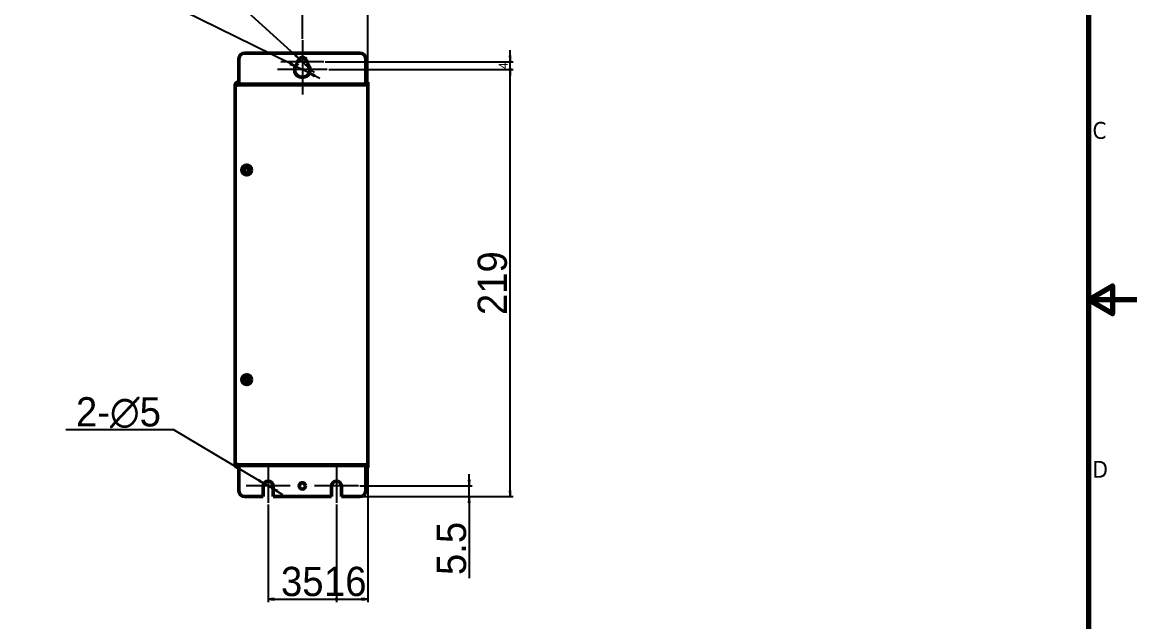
# Model space of a CAD drawing. Header units: millimetres. Extents: x 2117 to 4352, y 853 to 2102.
# Drawn here: x 3018 to 3589, y 1416 to 1724 of the extents above; entities that cross this region are included whole.
import ezdxf

# ---------------------------------------------------------------- set-up
doc = ezdxf.new("R2010")
doc.units = ezdxf.units.MM
doc.header["$LTSCALE"] = 1.8
for name, color, linetype, lineweight in [('경계(ISO)', 7, 'Continuous', 70), ('외형선(ISO)', 7, 'Continuous', 50), ('중심 표식(ISO)', 7, 'Continuous', 25), ('치수(ISO)', 7, 'Continuous', 25)]:
    doc.layers.add(name, color=color, linetype=linetype, lineweight=lineweight)
doc.styles.add('레이블 문자 (JIS)', font='')
doc.styles.add('주 텍스트 (ISO)', font='')
doc.styles.get('레이블 문자 (JIS)').set_extended_font_data('Gulim')
doc.styles.get('주 텍스트 (ISO)').set_extended_font_data('Tahoma')
doc.dimstyles.new('복사 대상기본값 (JIS)', dxfattribs={"dimscale": 1.5, "dimtxt": 3, "dimasz": 2, "dimexe": 1, "dimexo": 0.5, "dimgap": 0.8, "dimtad": 1, "dimdsep": 46, "dimtxsty": '레이블 문자 (JIS)', "dimblk": 'Filled-1', "dimcen": 0.09, "dimdle": 10, "dimclrd": 256, "dimclre": 256, "dimclrt": 256, "dimazin": 2, "dimtfac": 0.666667, "dimtmove": 0, "dimatfit": 3, "dimldrblk": 'OPEN', "dimfxl": 1, "dimtolj": 1, "dimtzin": 0, "dimlwd": -1, "dimlwe": -1, "dimarcsym": 0})

# ---------------------------------------------------------------- blocks, each defined once
blk = doc.blocks.new('경계 Default Border')
at = {"layer": '경계(ISO)', "flags": 128}
for points in [[(10, 10), (10, 410), (584, 410), (584, 10), (10, 10)], [(594, 210), (584, 210), (589, 212.89), (589, 207.11), (584, 210)]]:
    blk.add_lwpolyline(points, dxfattribs=at)
at = {"layer": '경계(ISO)', "char_height": 3.5, "attachment_point": 7, "style": '주 텍스트 (ISO)'}
for s, insert in [('C', (584.87, 243.25)), ('D', (584.86, 173.19))]:
    blk.add_mtext(s, dxfattribs=dict(at, insert=insert))
blk = doc.blocks.new('Filled-1')
at = {"color": 0}
for p, q in [((0, 0), (-1, 0.1)), ((-1, 0.1), (-1, -0.1)), ((-1, 0), (0, 0)), ((-1, -0.1), (0, 0))]:
    blk.add_line(p, q, dxfattribs=at)
at = {"color": 0, "flags": 128}
blk.add_lwpolyline([(-1, -0.1), (0, 0), (-1, 0.1), (-1, -0.1)], dxfattribs=at)
at = {"color": 0}
blk.add_solid([(-1, -0.1), (0, 0), (-1, 0.1), (-1, -0.1)], dxfattribs=at)
blk = doc.blocks.new('_DotSmall')
at = {"color": 0, "linetype": 'ByBlock', "const_width": 0.5}
blk.add_lwpolyline([(-0.0625, 0, 1), (0.0625, 0, 1)], format="xyb", close=True, dxfattribs=at)
blk = doc.blocks.new('*D610')
at = {"layer": 'Defpoints', "color": 0}
for p in [(3144.09, 1477.29), (3179.09, 1477.29), (3179.09, 1427.96)]:
    blk.add_point(p, dxfattribs=at)
at = {"layer": '치수(ISO)'}
for p, q in [((3144.09, 1476.54), (3144.09, 1426.46)), ((3179.09, 1476.54), (3179.09, 1426.46)), ((3147.09, 1427.96), (3179.09, 1427.96))]:
    blk.add_line(p, q, dxfattribs=at)
at = {"layer": '치수(ISO)', "linetype": 'ByBlock', "xscale": 3, "yscale": 3, "zscale": 3}
blk.add_blockref('_DotSmall', (3179.09, 1427.96), dxfattribs=at)
at = {"layer": '치수(ISO)', "linetype": 'ByBlock', "xscale": 3, "yscale": 3, "zscale": 3, "rotation": 180}
blk.add_blockref('Filled-1', (3144.09, 1427.96), dxfattribs=at)
at = {"layer": '치수(ISO)', "insert": (3161.55, 1444.54), "char_height": 15, "attachment_point": 2, "style": '레이블 문자 (JIS)'}
blk.add_mtext('\\A1;35', dxfattribs=at)
blk = doc.blocks.new('_Open')
at = {"color": 0, "linetype": 'ByBlock', "lineweight": -2}
for p, q in [((-1, 0.17), (0, 0)), ((-1, -0.17), (0, 0)), ((0, 0), (-1, 0))]:
    blk.add_line(p, q, dxfattribs=at)
blk = doc.blocks.new('*D611')
at = {"layer": 'Defpoints', "color": 0}
for p in [(3195.09, 1496.84), (3179.09, 1477.29), (3195.09, 1427.96)]:
    blk.add_point(p, dxfattribs=at)
at = {"layer": '치수(ISO)'}
for p, q in [((3195.09, 1496.09), (3195.09, 1426.46)), ((3179.09, 1476.54), (3179.09, 1426.46)), ((3179.09, 1427.96), (3192.09, 1427.96))]:
    blk.add_line(p, q, dxfattribs=at)
at = {"layer": '치수(ISO)', "linetype": 'ByBlock', "xscale": 3, "yscale": 3, "zscale": 3, "rotation": 180}
blk.add_blockref('_DotSmall', (3179.09, 1427.96), dxfattribs=at)
at = {"layer": '치수(ISO)', "linetype": 'ByBlock', "xscale": 3, "yscale": 3, "zscale": 3}
blk.add_blockref('Filled-1', (3195.09, 1427.96), dxfattribs=at)
at = {"layer": '치수(ISO)', "insert": (3183.59, 1444.58), "char_height": 15, "attachment_point": 2, "style": '레이블 문자 (JIS)'}
blk.add_mtext('\\A1;16', dxfattribs=at)
blk = doc.blocks.new('*D612')
at = {"layer": 'Defpoints', "color": 0}
for p in [(3141.94, 1487.32), (3146.24, 1484.77)]:
    blk.add_point(p, dxfattribs=at)
at = {"layer": '치수(ISO)'}
for p, q in [((3040.38, 1514.95), (3095.43, 1514.95)), ((3139.36, 1488.85), (3095.43, 1514.95)), ((3146.24, 1484.77), (3141.94, 1487.32)), ((3148.82, 1483.23), (3151.4, 1481.7))]:
    blk.add_line(p, q, dxfattribs=at)
at = {"layer": '치수(ISO)', "linetype": 'ByBlock', "xscale": 3, "yscale": 3, "zscale": 3}
for p, rotation in [((3141.94, 1487.32), 329.2850928090298), ((3146.24, 1484.77), 149.2850928090299)]:
    blk.add_blockref('Filled-1', p, dxfattribs=dict(at, rotation=rotation))
at = {"layer": '치수(ISO)', "insert": (3067.31, 1531.53), "char_height": 15, "attachment_point": 2, "style": '레이블 문자 (JIS)'}
blk.add_mtext('\\A1;\\fGulim|b0|i0;2-∅5', dxfattribs=at)
blk = doc.blocks.new('*D613')
at = {"layer": 'Defpoints', "color": 0}
for p in [(3190.34, 1486.04), (3247.09, 1486.04), (3191.09, 1480.54)]:
    blk.add_point(p, dxfattribs=at)
at = {"layer": '치수(ISO)'}
for p, q in [((3247.09, 1489.04), (3247.09, 1492.04)), ((3191.09, 1486.04), (3248.59, 1486.04)), ((3247.09, 1480.54), (3247.09, 1486.04)), ((3191.84, 1480.54), (3248.59, 1480.54)), ((3247.09, 1477.54), (3247.09, 1438.79))]:
    blk.add_line(p, q, dxfattribs=at)
at = {"layer": '치수(ISO)', "linetype": 'ByBlock', "xscale": 3, "yscale": 3, "zscale": 3}
for p, rotation in [((3247.09, 1486.04), 270), ((3247.09, 1480.54), 90)]:
    blk.add_blockref('Filled-1', p, dxfattribs=dict(at, rotation=rotation))
at = {"layer": '치수(ISO)', "insert": (3230.53, 1453.96), "char_height": 15, "attachment_point": 2, "rotation": 90, "style": '레이블 문자 (JIS)'}
blk.add_mtext('\\A1;5.5', dxfattribs=at)
blk = doc.blocks.new('*D614')
at = {"layer": 'Defpoints', "color": 0}
for p in [(3174.34, 1699.54), (3268.09, 1699.54), (3191.09, 1480.54)]:
    blk.add_point(p, dxfattribs=at)
at = {"layer": '치수(ISO)'}
for p, q in [((3175.09, 1699.54), (3269.59, 1699.54)), ((3268.09, 1483.54), (3268.09, 1699.54)), ((3191.84, 1480.54), (3269.59, 1480.54))]:
    blk.add_line(p, q, dxfattribs=at)
at = {"layer": '치수(ISO)', "linetype": 'ByBlock', "xscale": 3, "yscale": 3, "zscale": 3}
for name, p, rotation in [('_DotSmall', (3268.09, 1699.54), 90), ('Filled-1', (3268.09, 1480.54), 270)]:
    blk.add_blockref(name, p, dxfattribs=dict(at, rotation=rotation))
at = {"layer": '치수(ISO)', "insert": (3251.47, 1590.01), "char_height": 15, "attachment_point": 2, "rotation": 90, "style": '레이블 문자 (JIS)'}
blk.add_mtext('\\A1;219', dxfattribs=at)
blk = doc.blocks.new('*D615')
at = {"layer": 'Defpoints', "color": 0}
for p in [(3172.59, 1703.54), (3268.09, 1703.54), (3174.34, 1699.54)]:
    blk.add_point(p, dxfattribs=at)
at = {"layer": '치수(ISO)'}
for p, q in [((3268.09, 1706.54), (3268.09, 1709.54)), ((3173.34, 1703.54), (3269.59, 1703.54)), ((3268.09, 1699.54), (3268.09, 1703.54)), ((3175.09, 1699.54), (3269.59, 1699.54)), ((3268.09, 1699.54), (3268.09, 1696.54))]:
    blk.add_line(p, q, dxfattribs=at)
at = {"layer": '치수(ISO)', "linetype": 'ByBlock', "xscale": 3, "yscale": 3, "zscale": 3}
for name, p, rotation in [('Filled-1', (3268.09, 1703.54), 270), ('_DotSmall', (3268.09, 1699.54), 90)]:
    blk.add_blockref(name, p, dxfattribs=dict(at, rotation=rotation))
at = {"layer": '치수(ISO)', "insert": (3262.27, 1701.54), "char_height": 4.5, "attachment_point": 2, "rotation": 90, "style": '레이블 문자 (JIS)'}
blk.add_mtext('\\A1;4', dxfattribs=at)
blk = doc.blocks.new('*D616')
at = {"layer": 'Defpoints', "color": 0}
for p in [(3195.09, 1749.54), (3161.59, 1714.54), (3195.09, 1691.74)]:
    blk.add_point(p, dxfattribs=at)
at = {"layer": '치수(ISO)'}
for p, q in [((3161.59, 1715.29), (3161.59, 1751.04)), ((3164.59, 1749.54), (3192.09, 1749.54)), ((3195.09, 1692.49), (3195.09, 1751.04))]:
    blk.add_line(p, q, dxfattribs=at)
at = {"layer": '치수(ISO)', "linetype": 'ByBlock', "xscale": 3, "yscale": 3, "zscale": 3, "rotation": 180}
blk.add_blockref('Filled-1', (3161.59, 1749.54), dxfattribs=at)
at = {"layer": '치수(ISO)', "linetype": 'ByBlock', "xscale": 3, "yscale": 3, "zscale": 3}
blk.add_blockref('Filled-1', (3195.09, 1749.54), dxfattribs=at)
at = {"layer": '치수(ISO)', "insert": (3178.34, 1766.12), "char_height": 15, "attachment_point": 2, "style": '레이블 문자 (JIS)'}
blk.add_mtext('\\A1;33.5', dxfattribs=at)
blk = doc.blocks.new('*D617')
at = {"layer": 'Defpoints', "color": 0}
for p in [(3159.93, 1705.06), (3163.25, 1702.03)]:
    blk.add_point(p, dxfattribs=at)
at = {"layer": '치수(ISO)'}
for p, q in [((3054.61, 1757.86), (3101.89, 1757.86)), ((3157.71, 1707.08), (3101.89, 1757.86)), ((3163.25, 1702.03), (3159.93, 1705.06)), ((3165.47, 1700.01), (3167.69, 1697.99))]:
    blk.add_line(p, q, dxfattribs=at)
at = {"layer": '치수(ISO)', "linetype": 'ByBlock', "xscale": 3, "yscale": 3, "zscale": 3}
for p, rotation in [((3159.93, 1705.06), 317.6984173005507), ((3163.25, 1702.03), 137.6984173005507)]:
    blk.add_blockref('Filled-1', p, dxfattribs=dict(at, rotation=rotation))
at = {"layer": '치수(ISO)', "insert": (3077.65, 1774.46), "char_height": 15, "attachment_point": 2, "style": '레이블 문자 (JIS)'}
blk.add_mtext('\\A1;∅4.5', dxfattribs=at)
blk = doc.blocks.new('*D618')
at = {"layer": 'Defpoints', "color": 0}
for p in [(3158, 1701.31), (3165.18, 1697.78)]:
    blk.add_point(p, dxfattribs=at)
at = {"layer": '치수(ISO)'}
for p, q in [((3071.06, 1729.88), (3099.99, 1729.88)), ((3155.31, 1702.64), (3099.99, 1729.88)), ((3165.18, 1697.78), (3158, 1701.31)), ((3167.87, 1696.45), (3170.56, 1695.13))]:
    blk.add_line(p, q, dxfattribs=at)
at = {"layer": '치수(ISO)', "linetype": 'ByBlock', "xscale": 3, "yscale": 3, "zscale": 3}
for p, rotation in [((3158, 1701.31), 333.7815033652225), ((3165.18, 1697.78), 153.7815033652225)]:
    blk.add_blockref('Filled-1', p, dxfattribs=dict(at, rotation=rotation))
at = {"layer": '치수(ISO)', "insert": (3084.92, 1746.46), "char_height": 15, "attachment_point": 2, "style": '레이블 문자 (JIS)'}
blk.add_mtext('\\A1;∅8', dxfattribs=at)

msp = doc.modelspace()

# ---------------------------------------------------------------- linework, layer by layer
at = {"layer": '외형선(ISO)'}
for p, q in [((3129.09, 1694.043), (3129.09, 1705.043)), ((3132.09, 1708.043), (3191.09, 1708.043)), ((3194.09, 1705.043), (3194.09, 1694.043)), ((3127.09, 1691.543), (3127.09, 1691.043)), ((3128.59, 1693.043), (3129.09, 1693.043)), ((3128.59, 1691.743), (3193.09, 1691.743)), ((3129.09, 1694.043), (3129.09, 1693.043)), ((3129.09, 1693.043), (3129.09, 1692.043)), ((3194.09, 1692.043), (3129.09, 1692.043)), ((3136.96, 1691.943), (3136.86, 1691.943)), ((3136.86, 1691.743), (3136.86, 1691.943)), ((3136.96, 1691.943), (3137.02, 1691.943)), ((3137.02, 1692.043), (3137.02, 1691.743)), ((3138.39, 1691.743), (3138.39, 1692.043)), ((3141.79, 1691.743), (3141.79, 1692.043)), ((3142.57, 1692.043), (3142.57, 1691.743)), ((3142.57, 1691.943), (3143.44, 1691.943)), ((3143.64, 1691.943), (3143.44, 1691.943)), ((3143.64, 1691.943), (3143.64, 1691.743)), ((3143.64, 1691.843), (3143.72, 1691.843)), ((3143.72, 1692.043), (3143.72, 1691.833)), ((3143.72, 1691.833), (3143.72, 1691.743)), ((3145.94, 1691.743), (3145.94, 1691.943)), ((3146.14, 1691.943), (3145.94, 1691.943)), ((3145.98, 1691.943), (3145.98, 1692.043)), ((3146.14, 1691.943), (3150.14, 1691.943)), ((3150.34, 1691.943), (3150.14, 1691.943)), ((3150.34, 1691.943), (3150.34, 1691.743)), ((3151.91, 1691.943), (3152.3, 1691.943)), ((3152.5, 1691.943), (3152.3, 1691.943)), ((3152.5, 1691.943), (3152.5, 1691.743)), ((3185.09, 1691.843), (3188.09, 1691.843)), ((3185.09, 1691.843), (3185.09, 1691.743)), ((3193.09, 1691.843), (3188.09, 1691.843)), ((3195.09, 1691.743), (3193.09, 1691.743)), ((3194.09, 1692.043), (3194.09, 1694.043)), ((3194.09, 1693.043), (3195.09, 1693.043)), ((3194.09, 1691.743), (3194.09, 1692.043)), ((3195.09, 1693.043), (3195.09, 1691.743)), ((3195.09, 1691.743), (3195.09, 1496.843)), ((3127.09, 1690.243), (3127.09, 1691.043)), ((3127.09, 1498.343), (3127.09, 1690.243)), ((3134.319, 1540.535), (3133.415, 1540.535)), ((3133.415, 1539.915), (3133.415, 1540.535)), ((3134.147, 1539.915), (3133.415, 1539.915)), ((3133.493, 1539.382), (3133.415, 1539.382)), ((3133.415, 1539.358), (3133.415, 1539.382)), ((3127.09, 1497.543), (3127.09, 1498.343)), ((3127.09, 1497.543), (3127.09, 1497.043)), ((3193.09, 1496.843), (3128.59, 1496.843)), ((3138.18, 1496.543), (3138.18, 1496.843)), ((3147.502, 1496.543), (3147.502, 1496.843)), ((3185.09, 1496.843), (3185.09, 1496.743)), ((3193.09, 1496.843), (3195.09, 1496.843)), ((3194.09, 1496.543), (3194.09, 1496.843)), ((3195.09, 1496.843), (3195.09, 1495.543)), ((3128.59, 1495.543), (3129.09, 1495.543)), ((3129.09, 1496.543), (3194.09, 1496.543)), ((3129.09, 1496.543), (3129.09, 1495.543)), ((3129.09, 1495.543), (3129.09, 1494.543)), ((3129.09, 1483.543), (3129.09, 1494.543)), ((3188.09, 1496.743), (3185.09, 1496.743)), ((3188.09, 1496.743), (3193.09, 1496.743)), ((3194.09, 1494.543), (3194.09, 1496.543)), ((3195.09, 1495.543), (3194.09, 1495.543)), ((3194.09, 1494.543), (3194.09, 1483.543)), ((3141.59, 1480.543), (3141.59, 1486.043)), ((3146.59, 1486.043), (3146.59, 1480.543)), ((3176.59, 1480.543), (3176.59, 1486.043)), ((3181.59, 1486.043), (3181.59, 1480.543)), ((3141.59, 1480.543), (3132.09, 1480.543)), ((3176.59, 1480.543), (3146.59, 1480.543)), ((3191.09, 1480.543), (3181.59, 1480.543))]:
    msp.add_line(p, q, dxfattribs=at)
for centre, radius in [((3133.09, 1648.043), 2.5), ((3133.09, 1648.043), 1.75), ((3133.09, 1648.043), 1.23), ((3133.09, 1540.543), 2.5), ((3133.09, 1540.543), 1.75), ((3133.09, 1540.543), 1.23), ((3161.59, 1486.043), 1.621)]:
    msp.add_circle(centre, radius, dxfattribs=at)
for centre, radius, start, end in [((3132.09, 1705.043), 3, 90, 180), ((3161.59, 1699.543), 4, 122.66965, 57.33035), ((3161.59, 1703.543), 2.25, 343.66518, 196.33482), ((3191.09, 1705.043), 3, 0, 90), ((3129.09, 1691.043), 2, 90, 180), ((3128.59, 1691.543), 1.5, 90, 180), ((3128.59, 1690.243), 1.5, 90, 180), ((3129.09, 1691.043), 1, 90, 136.99516), ((3143.6, 1691.643), 0.5, 126.8699, 143.1301), ((3145.98, 1691.643), 0.5, 36.8699, 53.1301), ((3151.91, 1691.633), 0.31, 90, 159.21644), ((3193.09, 1689.843), 2, 71.80513, 90), ((3128.59, 1498.343), 1.5, 180, 270), ((3129.09, 1497.543), 2, 180, 270), ((3128.59, 1497.043), 1.5, 180, 270), ((3129.09, 1497.543), 1, 223.00484, 270), ((3193.09, 1498.743), 2, 270, 288.19487), ((3144.09, 1486.043), 2.5, 0, 180), ((3179.09, 1486.043), 2.5, 0, 180), ((3132.09, 1483.543), 3, 180, 270), ((3191.09, 1483.543), 3, 270, 0)]:
    msp.add_arc(centre, radius, start, end, dxfattribs=at)
at = {"layer": '중심 표식(ISO)'}
for p, q in [((3161.59, 1714.543), (3161.59, 1694.793)), ((3161.59, 1708.293), (3161.59, 1686.793)), ((3172.59, 1703.543), (3150.59, 1703.543)), ((3174.34, 1699.543), (3148.84, 1699.543)), ((3144.09, 1497.293), (3144.09, 1477.293)), ((3179.09, 1497.293), (3179.09, 1477.293)), ((3155.34, 1486.043), (3132.84, 1486.043)), ((3190.34, 1486.043), (3167.84, 1486.043))]:
    msp.add_line(p, q, dxfattribs=at)

# ---------------------------------------------------------------- block references
at = {"xscale": 2.4786, "yscale": 2.4786, "zscale": 2.4786}
msp.add_blockref('경계 Default Border', (2117.047, 1060.931), dxfattribs=at)

# ---------------------------------------------------------------- dimensions: what is measured, and where the dimension line sits
at = {"layer": '치수(ISO)'}
for p1, p2, picture, middle in [((3163.254, 1702.029), (3159.926, 1705.058), '*D617', (3077.652, 1757.865)), ((3165.178, 1697.776), (3158.002, 1701.31), '*D618', (3084.921, 1729.881))]:
    dim = msp.add_diameter_dim_2p(p1=p1, p2=p2, dimstyle='복사 대상기본값 (JIS)', override={"dimtxt": 10, "dimgap": 0.8, "dimtih": 1, "dimtoh": 1, "dimdec": 2, "dimlfac": 1, "dimtol": 0, "dimlim": 0, "dimtp": 0, "dimtm": 0, "dimtdec": 2, "dimatfit": 2}, dxfattribs=at)
    dim.commit()
    dim.dimension.update_dxf_attribs({"geometry": picture, "text_midpoint": middle, "dimtype": 163})
for base, p1, p2, angle, override, picture, middle in [((3195.09, 1749.543), (3161.59, 1714.543), (3195.09, 1691.743), 180, {"dimtxt": 10, "dimgap": 0.8, "dimdec": 2, "dimtol": 0, "dimlim": 0, "dimtp": 0, "dimtm": 0, "dimtdec": 2, "dimtofl": 0, "dimatfit": 1}, '*D616', (3178.34, 1749.543)), ((3268.09, 1703.543), (3174.34, 1699.543), (3172.59, 1703.543), 90, {"dimgap": 0.8, "dimdec": 2, "dimblk1": 'DotSmall', "dimblk2": 'Filled-1', "dimsah": 1, "dimdle": 0, "dimtol": 0, "dimlim": 0, "dimtp": 0, "dimtm": 0, "dimtdec": 2, "dimtofl": 1, "dimatfit": 1}, '*D615', (3268.09, 1701.543)), ((3268.09, 1699.543), (3191.09, 1480.543), (3174.34, 1699.543), 90, {"dimtxt": 10, "dimgap": 0.8, "dimdec": 2, "dimblk1": 'Filled-1', "dimblk2": 'DotSmall', "dimsah": 1, "dimdle": 0, "dimtol": 0, "dimlim": 0, "dimtp": 0, "dimtm": 0, "dimtdec": 2, "dimtofl": 0, "dimatfit": 1}, '*D614', (3268.09, 1590.008)), ((3195.09, 1427.963), (3179.09, 1477.293), (3195.09, 1496.843), 180, {"dimtxt": 10, "dimgap": 0.8, "dimdec": 2, "dimblk1": 'DotSmall', "dimblk2": 'Filled-1', "dimsah": 1, "dimdle": 0, "dimtol": 0, "dimlim": 0, "dimtp": 0, "dimtm": 0, "dimtdec": 2, "dimtofl": 1, "dimatfit": 1}, '*D611', (3183.59, 1427.963)), ((3247.09, 1486.043), (3191.09, 1480.543), (3190.34, 1486.043), 90, {"dimtxt": 10, "dimgap": 0.8, "dimdec": 2, "dimtol": 0, "dimlim": 0, "dimtp": 0, "dimtm": 0, "dimtdec": 2, "dimtofl": 1, "dimatfit": 1}, '*D613', (3247.09, 1453.963)), ((3179.09, 1427.963), (3144.09, 1477.293), (3179.09, 1477.293), 180, {"dimtxt": 10, "dimgap": 0.8, "dimdec": 2, "dimblk1": 'Filled-1', "dimblk2": 'DotSmall', "dimsah": 1, "dimdle": 0, "dimtol": 0, "dimlim": 0, "dimtp": 0, "dimtm": 0, "dimtdec": 2, "dimtofl": 0, "dimatfit": 1}, '*D610', (3161.555, 1427.963))]:
    dim = msp.add_linear_dim(base=base, p1=p1, p2=p2, angle=angle, dimstyle='복사 대상기본값 (JIS)', override=override, dxfattribs=at)
    dim.commit()
    dim.dimension.update_dxf_attribs({"geometry": picture, "text_midpoint": middle, "dimtype": 160})
dim = msp.add_diameter_dim_2p(p1=(3146.239, 1484.766), p2=(3141.941, 1487.32), text='\\fGulim|b0|i0;2-<>', dimstyle='복사 대상기본값 (JIS)', override={"dimtxt": 10, "dimgap": 0.8, "dimtih": 1, "dimtoh": 1, "dimdec": 2, "dimlfac": 1, "dimtol": 0, "dimlim": 0, "dimtp": 0, "dimtm": 0, "dimtdec": 2, "dimatfit": 2}, dxfattribs=at)
dim.commit()
dim.dimension.update_dxf_attribs({"geometry": '*D612', "text_midpoint": (3067.306, 1514.95), "dimtype": 163})

doc.saveas('drawing.dxf')
